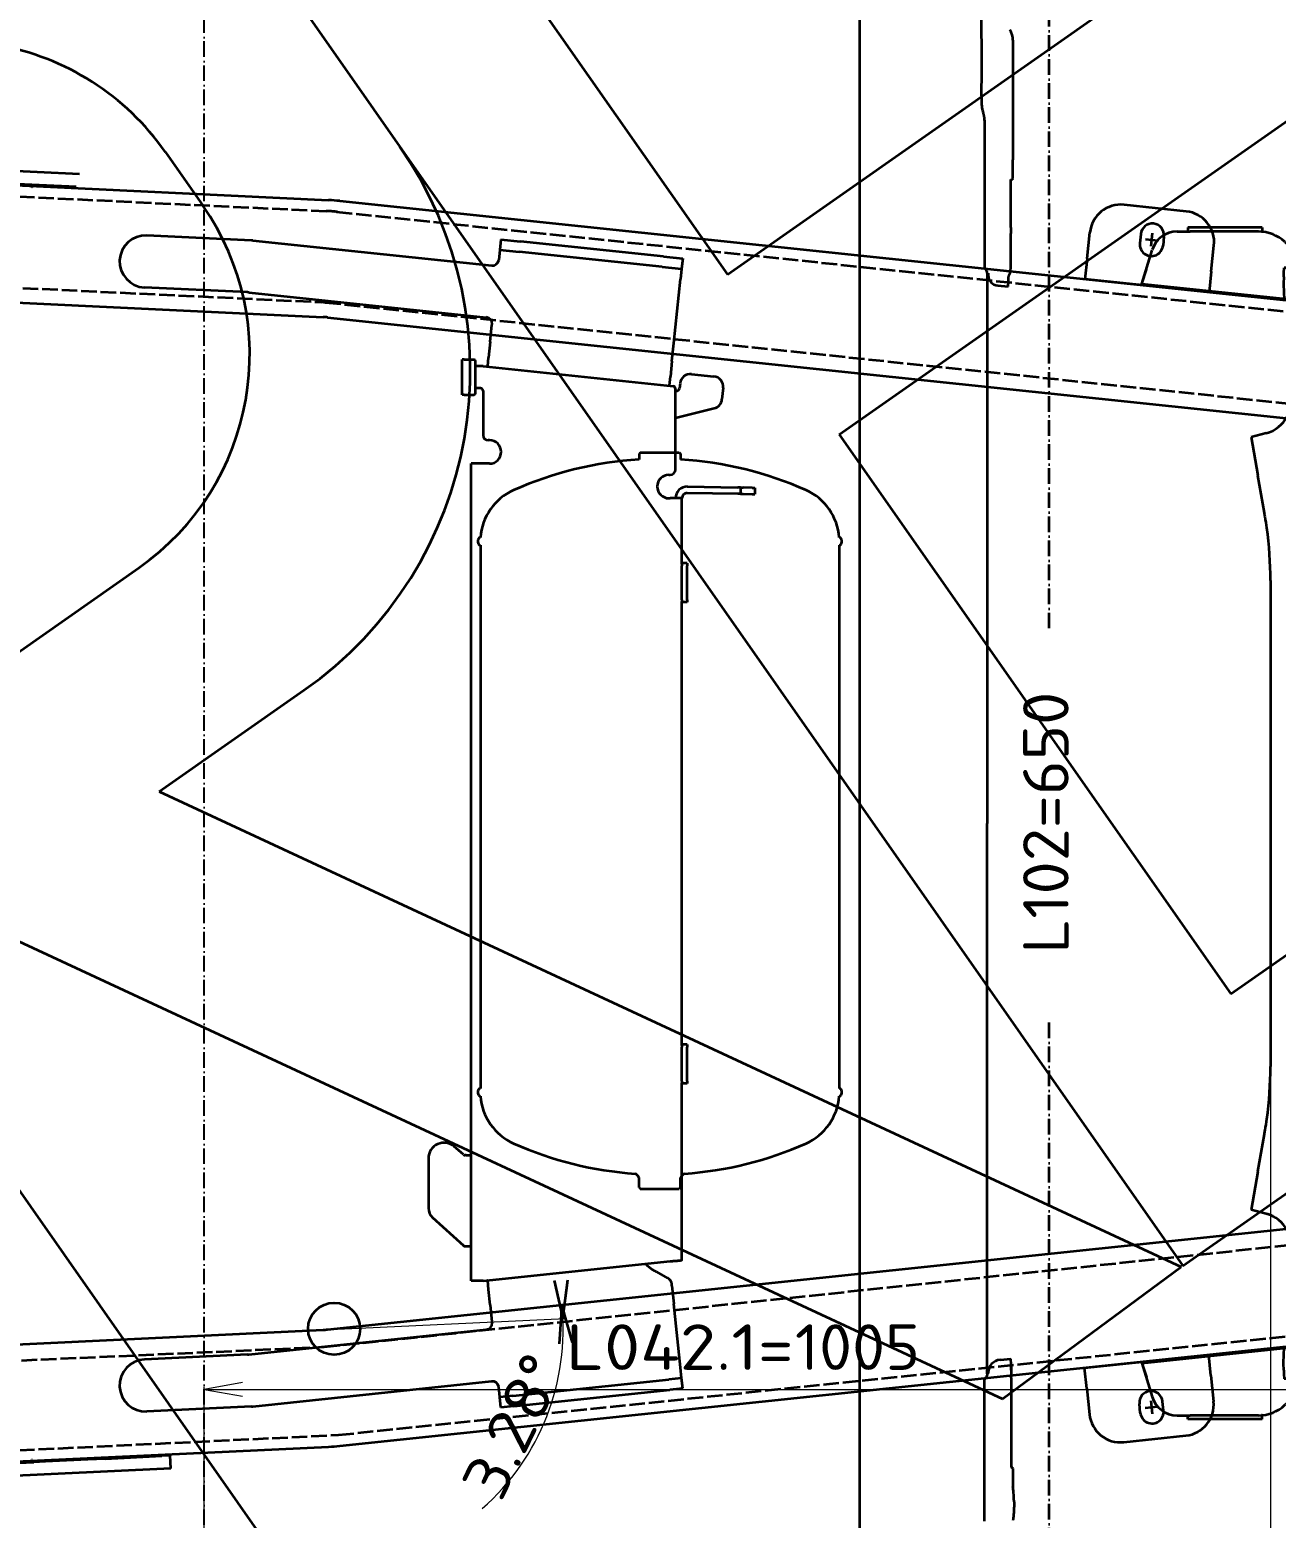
# Model space of a CAD drawing. Header units: millimetres. Extents: x 120 to 10915, y 515 to 8014.
# Drawn here: x 1816 to 2774, y 1636 to 2780 of the extents above; entities that cross this region are included whole.
import ezdxf
from ezdxf.enums import TextEntityAlignment as Align

# ---------------------------------------------------------------- set-up
doc = ezdxf.new("R2010")
doc.units = ezdxf.units.MM
doc.linetypes.add('DASHDOT', pattern=[18.5, 12, -3, 0.5, -3])
doc.linetypes.add('DASHED', pattern=[15, 12, -3])
doc.layers.get('0').update_dxf_attribs({"lineweight": 13})
for name, color, linetype, lineweight in [('201_Dimensions', 7, 'Continuous', 13), ('202_Information', 7, 'Continuous', 13), ('204_Chassis_mid_side_view', 7, 'Continuous', 13), ('205_Chassis_top_view', 7, 'Continuous', 13), ('206_Cab_side_and_top_view', 7, 'Continuous', 13), ('215_BWA_brackets_top_view', 7, 'Continuous', 13)]:
    doc.layers.add(name, color=color, linetype=linetype, lineweight=lineweight)
doc.styles.get("Standard").update_dxf_attribs({"font": 'isocp.shx'})

# ---------------------------------------------------------------- blocks, each defined once
blk = doc.blocks.new('PREL')
at = {"layer": '202_Information', "color": 1, "lineweight": 35}
for p, q in [((1842.376148, 888.802399), (2702.740803, -339.925667)), ((2051.28542, 851.966058), (2352.413049, 421.911235)), ((2352.413049, 421.911235), (2925.81948, 823.41474)), ((2438.449515, 299.038428), (3011.855946, 700.541934)), ((1920.255094, 516.062718), (1948.933916, 475.105116)), ((2438.449515, 299.038428), (2739.577144, -131.016395)), ((2739.577144, -131.016395), (3312.983575, 270.48711)), ((1613.115579, -4.192333), (1899.818794, 196.55942)), ((2702.740803, -339.925667), (3399.02004, 147.614304)), ((1915.551653, 24.459498), (2026.812862, 102.365435)), ((1915.551653, 24.459498), (2701.423142, -340.848303)), ((1773.571662, -74.955962), (2563.975137, -442.37043)), ((1699.152044, -127.065139), (2129.334372, -741.429173)), ((2563.975137, -442.37043), (2701.423142, -340.848303))]:
    blk.add_line(p, q, dxfattribs=at)
for centre, radius, start, end in [((1756.424685, 401.347431), 200, 35, 125), ((1854.739931, 348.111048), 300, 305, 35), ((1785.103507, 360.389829), 200, 305, 35)]:
    blk.add_arc(centre, radius, start, end, dxfattribs=at)
blk = doc.blocks.new('3253338_1')
at = {"layer": '205_Chassis_top_view', "color": 3, "lineweight": 35}
for p, q in [((2766.8, 300), (2755.2, 296.9)), ((2755.2, 296.9), (2760.4, 267.5)), ((2944, 264.7), (2980.9, 295.7)), ((2765.4, 238.9), (2760.4, 267.5)), ((2925.7, 249.3), (2944, 264.7)), ((2765.4, 238.9), (2765.4, 238.8)), ((2770, 186.8), (2770, -186.8)), ((2888, -168.5), (2888, 168.5)), ((2893.5, 168.5), (2893.5, -168.5)), ((2893.5, -168.5), (2893.5, 168.5)), ((2760.4, -267.5), (2765.4, -238.9)), ((2765.4, -238.8), (2765.4, -238.9)), ((2925.7, -249.3), (2944, -264.7)), ((2760.4, -267.5), (2755.2, -296.9)), ((2944, -264.7), (2980.9, -295.7)), ((2766.8, -300), (2755.2, -296.9)), ((2766.8, -300), (2755.2, -296.9))]:
    blk.add_line(p, q, dxfattribs=at)
for points in [[(2945.7, 261.5, 0.001375), (2981.4, 293.8)], [(2945.7, 261.5, 0.001375), (2981.4, 293.8)], [(2981.4, -293.8, 0.001375), (2945.7, -261.5)], [(2981.4, -293.8, 0.001375), (2945.7, -261.5)]]:
    blk.add_lwpolyline(points, format="xyb", dxfattribs=at)
for centre, radius in [((2812, 240), 6), ((2812, 200), 6), ((2812, 160), 6), ((2812, 75), 7.6), ((2812, 20), 6), ((2812, -20), 6), ((2812, -75), 7.6), ((2812, -160), 6), ((2812, -200), 6), ((2812, -240), 6)]:
    blk.add_circle(centre, radius, dxfattribs=at)
for centre, radius, start, end in [((2760.1, 325), 25.9, 285, 332.4422), ((2993.6, 168.4), 105.6, 130.0006, 145.3448), ((2470, 186.8), 300, 9.412, 10), ((2470.2, 186.8), 299.8, 7.7323, 9.4034), ((2470, 186.8), 300, 0, 7.7418), ((2993.6, 168.5), 105.6, 145.3453, 162.6179), ((2993.6, 168.5), 105.6, 162.618, 177.6721), ((2992.3, 169.3), 98.7, 162.8286, 178.1051), ((2992.2, 169.3), 98.7, 162.8278, 178.1056), ((2993.6, 168.5), 105.6, 177.6724, 179.9999), ((3016.4, 168.5), 122.9, 178.1052, 180.0005), ((3016.4, 168.5), 122.9, 178.1052, 180.0005), ((2993.6, -168.5), 105.6, 180.0001, 182.3276), ((3016.4, -168.5), 122.9, 179.9995, 181.8948), ((3016.4, -168.5), 122.9, 179.9995, 181.8948), ((2993.6, -168.5), 105.6, 182.3278, 197.3819), ((2992.2, -169.3), 98.7, 181.8944, 197.1722), ((2992.2, -169.3), 98.7, 181.8938, 197.1731), ((2470, -186.8), 300, 352.2563, 360), ((2993.6, -168.5), 105.6, 197.3821, 214.6547), ((2470.2, -186.8), 299.8, 350.5966, 352.2674), ((2993.6, -168.4), 105.6, 214.6553, 229.9994), ((2470, -186.8), 300, 350, 350.5877), ((2760.1, -325), 25.9, 62.5556, 75), ((2760.1, -325), 25.9, 27.5578, 75)]:
    blk.add_arc(centre, radius, start, end, dxfattribs=at)
for centre, major_axis, ratio, start_param, end_param in [((3017.9, 149.2), (97.1, -89), 0.890917, 3.28575, 3.533402), ((3017.9, 149.2), (97, -89), 0.891056, 3.286353, 3.534057), ((3017.9, -149.2), (97, 89), 0.891056, 2.749128, 2.996832), ((3017.9, -149.2), (97.1, 89), 0.890917, 2.749783, 2.997435)]:
    blk.add_ellipse(centre, major_axis=major_axis, ratio=ratio, start_param=start_param, end_param=end_param, dxfattribs=at)
for points, knots in [([(2981.4, 293.8), (2981.5, 293.9), (2981.6, 293.9), (2981.6, 294), (2981.7, 294.1), (2981.8, 294.2), (2981.9, 294.2), (2981.9, 294.3), (2982, 294.3), (2982, 294.4), (2982.1, 294.4), (2982.1, 294.5), (2982.2, 294.5), (2982.4, 294.8), (2982.7, 295), (2982.9, 295.2), (2983.2, 295.4), (2983.4, 295.7)], [0, 0, 0, 0, 0, 0, 0.733652, 0.733652, 0.733652, 1.105032, 1.105032, 1.105032, 1.476412, 1.476412, 1.476412, 1.847712, 1.847712, 1.847712, 4.585024, 4.585024, 4.585024, 4.585024, 4.585024, 4.585024]), ([(2928.1, 245.4), (2930.3, 247.5), (2932.5, 249.5), (2934.7, 251.5), (2937.6, 254.2), (2940.4, 256.7), (2941, 257.3), (2942.4, 258.5), (2943.7, 259.7), (2944.3, 260.3), (2945, 260.9), (2945.7, 261.5)], [0, 0, 0, 0, 0, 0, 23.95297, 23.95297, 23.95297, 31.855964, 31.855964, 31.855964, 39.435078, 39.435078, 39.435078, 39.435078, 39.435078, 39.435078]), ([(2928.1, 245.4), (2930.3, 247.5), (2932.5, 249.5), (2934.7, 251.5), (2937.6, 254.2), (2940.4, 256.7), (2941, 257.3), (2942.4, 258.5), (2943.7, 259.7), (2944.3, 260.3), (2945, 260.9), (2945.7, 261.5)], [0, 0, 0, 0, 0, 0, 23.95297, 23.95297, 23.95297, 31.855964, 31.855964, 31.855964, 39.435077, 39.435077, 39.435077, 39.435077, 39.435077, 39.435077]), ([(2928.1, 245.4), (2926.9, 244.4), (2925.8, 243.3), (2924.7, 242.3), (2922.8, 240.4), (2920.9, 238.4), (2920.1, 237.4), (2919.1, 236.3), (2918.2, 235.2), (2918.1, 235), (2917.8, 234.7), (2917.5, 234.4), (2917.4, 234.2), (2917.2, 234), (2917, 233.8), (2916.9, 233.6), (2916.6, 233.2), (2916.2, 232.8), (2916, 232.5), (2915.3, 231.6), (2914.6, 230.7), (2914.2, 230.2), (2913.5, 229.2), (2912.9, 228.3), (2912.6, 228), (2912.4, 227.6), (2912.1, 227.2), (2912.1, 227.1), (2911.9, 226.9), (2911.7, 226.6), (2911.6, 226.4), (2911.4, 226.1), (2911.2, 225.8), (2911.1, 225.7), (2911, 225.5), (2910.8, 225.3), (2910.8, 225.3), (2910.7, 225.1), (2910.6, 225), (2910.6, 225), (2910.5, 224.9), (2910.5, 224.8)], [0, 0, 0, 0, 0, 0, 12.376799, 12.376799, 12.376799, 22.597691, 22.597691, 22.597691, 24.727849, 24.727849, 24.727849, 26.097657, 26.097657, 26.097657, 27.332578, 27.332578, 27.332578, 30.254831, 30.254831, 30.254831, 34.40186, 34.40186, 34.40186, 37.277224, 37.277224, 37.277224, 38.046903, 38.046903, 38.046903, 39.966294, 39.966294, 39.966294, 41.116007, 41.116007, 41.116007, 41.866001, 41.866001, 41.866001, 42.576558, 42.576558, 42.576558, 42.576558, 42.576558, 42.576558]), ([(2928.1, 245.4), (2926.6, 244), (2925.1, 242.7), (2923.7, 241.2), (2921.8, 239.3), (2919.9, 237.2), (2919.5, 236.7), (2918.8, 235.9), (2918.2, 235.2), (2918, 235), (2917.8, 234.7), (2917.5, 234.4), (2917.4, 234.2), (2917.2, 234), (2917, 233.7), (2916.8, 233.6), (2916.5, 233.2), (2916.2, 232.8), (2916, 232.4), (2915.3, 231.6), (2914.6, 230.7), (2914.2, 230.1), (2913.5, 229.2), (2912.9, 228.3), (2912.6, 228), (2912.4, 227.6), (2912.1, 227.2), (2912, 227.1), (2911.8, 226.8), (2911.6, 226.5), (2911.4, 226.2), (2911.2, 225.9), (2911, 225.6), (2911, 225.6), (2911, 225.5), (2910.9, 225.4), (2910.9, 225.4), (2910.9, 225.4), (2910.9, 225.4), (2910.8, 225.3), (2910.8, 225.3), (2910.8, 225.2), (2910.8, 225.2), (2910.7, 225.1), (2910.6, 225), (2910.6, 224.9), (2910.5, 224.9), (2910.5, 224.8)], [0, 0, 0, 0, 0, 0, 16.503754, 16.503754, 16.503754, 22.631616, 22.631616, 22.631616, 24.762668, 24.762668, 24.762668, 26.133093, 26.133093, 26.133093, 27.3696, 27.3696, 27.3696, 30.296674, 30.296674, 30.296674, 34.437617, 34.437617, 34.437617, 37.30929, 37.30929, 37.30929, 38.076731, 38.076731, 38.076731, 40.563664, 40.563664, 40.563664, 41.13683, 41.13683, 41.13683, 41.310441, 41.310441, 41.310441, 41.484052, 41.484052, 41.484052, 41.821316, 41.821316, 41.821316, 42.527213, 42.527213, 42.527213, 42.527213, 42.527213, 42.527213]), ([(2923.3, -240.8), (2922.4, -239.9), (2921.5, -239), (2920.7, -238.1), (2919.7, -237), (2918.8, -235.9), (2918.6, -235.7), (2918.2, -235.2), (2917.8, -234.7), (2917.5, -234.3), (2917.1, -233.9), (2916.7, -233.4), (2916.6, -233.3), (2916.3, -232.9), (2916, -232.5), (2915.7, -232.2), (2915.1, -231.4), (2914.5, -230.5), (2914.1, -230), (2913.5, -229.2), (2912.9, -228.4), (2912.7, -228), (2912.4, -227.6), (2912.2, -227.3), (2912.1, -227.2), (2912, -227), (2911.9, -226.9), (2911.8, -226.8), (2911.6, -226.5), (2911.4, -226.2), (2911.3, -226), (2911.1, -225.7), (2910.9, -225.5), (2910.9, -225.4), (2910.9, -225.4), (2910.8, -225.3), (2910.8, -225.2), (2910.7, -225.2), (2910.7, -225.1), (2910.7, -225.1), (2910.6, -225), (2910.6, -224.9), (2910.5, -224.9), (2910.5, -224.8), (2910.5, -224.8)], [0, 0, 0, 0, 0, 0, 10.586885, 10.586885, 10.586885, 12.04956, 12.04956, 12.04956, 16.090878, 16.090878, 16.090878, 17.05391, 17.05391, 17.05391, 19.95249, 19.95249, 19.95249, 23.631768, 23.631768, 23.631768, 26.367049, 26.367049, 26.367049, 27.136165, 27.136165, 27.136165, 27.814128, 27.814128, 27.814128, 30.111234, 30.111234, 30.111234, 30.496602, 30.496602, 30.496602, 30.859881, 30.859881, 30.859881, 31.245269, 31.245269, 31.245269, 31.630657, 31.630657, 31.630657, 31.630657, 31.630657, 31.630657]), ([(2928.1, -245.4), (2926.6, -244), (2925.1, -242.7), (2923.7, -241.2), (2921.8, -239.3), (2919.9, -237.2), (2919.5, -236.7), (2918.8, -235.9), (2918.2, -235.2), (2918, -235), (2917.8, -234.7), (2917.5, -234.4), (2917.4, -234.2), (2917.2, -234), (2917, -233.7), (2916.8, -233.6), (2916.5, -233.2), (2916.2, -232.8), (2916, -232.4), (2915.3, -231.6), (2914.6, -230.7), (2914.2, -230.1), (2913.5, -229.2), (2912.9, -228.3), (2912.6, -228), (2912.4, -227.6), (2912.1, -227.2), (2912, -227.1), (2911.9, -226.9), (2911.7, -226.6), (2911.6, -226.4), (2911.4, -226.1), (2911.2, -225.8), (2911.1, -225.7), (2911, -225.6), (2910.9, -225.4), (2910.9, -225.4), (2910.8, -225.3), (2910.8, -225.2), (2910.8, -225.2), (2910.7, -225.1), (2910.6, -225), (2910.6, -224.9), (2910.5, -224.9), (2910.5, -224.8)], [0, 0, 0, 0, 0, 0, 16.502716, 16.502716, 16.502716, 22.630217, 22.630217, 22.630217, 24.757842, 24.757842, 24.757842, 26.127764, 26.127764, 26.127764, 27.362127, 27.362127, 27.362127, 30.285899, 30.285899, 30.285899, 34.430897, 34.430897, 34.430897, 37.302124, 37.302124, 37.302124, 38.070077, 38.070077, 38.070077, 39.985161, 39.985161, 39.985161, 41.134771, 41.134771, 41.134771, 41.45868, 41.45868, 41.45868, 41.791377, 41.791377, 41.791377, 42.494096, 42.494096, 42.494096, 42.494096, 42.494096, 42.494096]), ([(2928.1, -245.4), (2930.3, -247.5), (2932.5, -249.5), (2934.7, -251.5), (2937.6, -254.2), (2940.4, -256.7), (2941, -257.3), (2942.4, -258.5), (2943.7, -259.7), (2944.3, -260.3), (2945, -260.9), (2945.7, -261.5)], [0, 0, 0, 0, 0, 0, 23.95297, 23.95297, 23.95297, 31.855964, 31.855964, 31.855964, 39.435077, 39.435077, 39.435077, 39.435077, 39.435077, 39.435077]), ([(2928.1, -245.4), (2930.3, -247.5), (2932.5, -249.5), (2934.7, -251.5), (2937.6, -254.2), (2940.4, -256.7), (2941, -257.3), (2942.4, -258.5), (2943.7, -259.7), (2944.3, -260.3), (2945, -260.9), (2945.7, -261.5)], [0, 0, 0, 0, 0, 0, 23.95297, 23.95297, 23.95297, 31.855964, 31.855964, 31.855964, 39.435078, 39.435078, 39.435078, 39.435078, 39.435078, 39.435078]), ([(2981.4, -293.8), (2981.6, -293.9), (2981.7, -294), (2981.8, -294.2), (2982, -294.4), (2982.2, -294.5), (2982.3, -294.6), (2982.4, -294.7), (2982.5, -294.8), (2982.5, -294.8), (2982.6, -294.9), (2982.6, -294.9), (2982.6, -295), (2982.7, -295), (2982.8, -295.1), (2982.8, -295.1), (2982.9, -295.2), (2983.1, -295.4), (2983.2, -295.5), (2983.3, -295.6), (2983.4, -295.7)], [0, 0, 0, 0, 0, 0, 1.471138, 1.471138, 1.471138, 2.213582, 2.213582, 2.213582, 2.591049, 2.591049, 2.591049, 2.962276, 2.962276, 2.962276, 3.333443, 3.333443, 3.333443, 4.573118, 4.573118, 4.573118, 4.573118, 4.573118, 4.573118])]:
    blk.add_open_spline(points, degree=5, knots=knots, dxfattribs=at)
at = {"layer": '205_Chassis_top_view', "color": 1, "lineweight": 5}
blk.add_point((2770, 0), dxfattribs=at)
blk = doc.blocks.new('BLOCK80')
at = {"layer": '205_Chassis_top_view', "color": 2, "lineweight": 18}
blk.add_line((2041.456909, -389.23584), (2227.928711, -380.40683), dxfattribs=at)
at = {"layer": '205_Chassis_top_view', "color": 2, "lineweight": 35}
for points in [[(2219.330078, -351.236633), (2225.930908, -380.501434), (2229.737305, -350.743866)], [(2233.400635, -398.906464), (2225.137451, -370.066925), (2223.038574, -399.993408)]]:
    blk.add_lwpolyline(points, dxfattribs=at)
at = {"layer": '205_Chassis_top_view', "color": 2, "lineweight": 18}
blk.add_arc((2043.171509, -389.154663), 182.964233, 311.29109, 5.988283, dxfattribs=at)
blk.add_text('%%d', height=35, rotation=64.098163, dxfattribs=at).set_placement((2220.473633, -436.022095))
at = {"layer": '205_Chassis_top_view', "color": 2, "lineweight": 18, "width": 0.861942}
blk.add_text('3.28', height=35, rotation=64.098224, dxfattribs=at).set_placement((2178.428711, -522.603333), (2220.473633, -436.022064), align=Align.FIT)
blk = doc.blocks.new('3068668')
at = {"layer": '205_Chassis_top_view', "color": 2, "lineweight": 35}
blk.add_circle((2050, -388.438376), 20, dxfattribs=at)
at = {"layer": '205_Chassis_top_view', "color": 1, "lineweight": 5}
blk.add_point((2050, -388.438385), dxfattribs=at)
at = {"layer": '205_Chassis_top_view', "lineweight": 0}
blk.add_blockref('BLOCK80', (0, 0), dxfattribs=at)
blk = doc.blocks.new('3068684_1')
at = {"layer": '205_Chassis_top_view', "color": 3, "lineweight": 35}
for p, q in [((920, 532.4351), (2045.71342, 479.135137)), ((2054.267965, 478.484479), (2947.197029, 384.818512)), ((915.743474, 442.535812), (2041.456894, 389.235849)), ((2044.878712, 388.975586), (2937.807775, 295.309619)), ((2044.878712, -388.975586), (2937.807775, -295.309619)), ((2054.267965, -478.484479), (2947.197029, -384.818512)), ((915.743474, -442.535812), (2041.456894, -389.235849)), ((920, -532.4351), (2045.71342, -479.135137))]:
    blk.add_line(p, q, dxfattribs=at)
for centre, radius, start, end in [((2038.61921, 329.30299), 150, 84.01172, 87.2892), ((2038.61921, 329.30299), 60, 84.01172, 87.2892), ((2038.61921, -329.30299), 60, 272.7108, 275.98828), ((2038.61921, -329.30299), 150, 272.7108, 275.98828)]:
    blk.add_arc(centre, radius, start, end, dxfattribs=at)
blk = doc.blocks.new('3254123_1')
at = {"layer": '205_Chassis_top_view', "color": 4, "linetype": 'DASHED', "lineweight": 35}
for p, q in [((1477.951912, 497.506707), (2045.896337, 470.615834)), ((2051.906887, 470.180026), (2944.83595, 376.514059)), ((1600.758721, 421.532844), (2040.003406, 400.73561)), ((2043.128301, 400.561006), (2936.256053, 306.874197)), ((2042.412384, -402.375549), (2938.425964, -307.769714)), ((2053.276877, -470.036318), (2962.845784, -375.5)), ((1599.753388, -421.953923), (2042.412384, -402.375549)), ((1478, -497.50443), (2053.276877, -470.036318))]:
    blk.add_line(p, q, dxfattribs=at)
for centre, radius in [((2036.908604, 320.931738), 150), ((2036.899546, 340.791689), 60)]:
    blk.add_arc(centre, radius, 84.01172, 87.2892, dxfattribs=at)
blk = doc.blocks.new('3356587_1')
at = {"layer": '204_Chassis_mid_side_view', "color": 4, "lineweight": 35}
for p, q in [((1854.1, 499.2), (1474.2, 517.2)), ((1851.5, 489.3), (1473.7, 507.2)), ((1726.8, -495.2), (1819.1, -490.9)), ((1826, -490.5), (1773.1, -493)), ((1828, -490.4), (1819.1, -490.9)), ((1860.6, -488.9), (1828, -490.4)), ((1874, -488.3), (1860.6, -488.9)), ((1874, -488.3), (1917.6, -486.2)), ((1923.9, -485.9), (1917.6, -486.2)), ((1924.4, -495.9), (1923.9, -485.9)), ((1924.4, -495.9), (1474.2, -517.2))]:
    blk.add_line(p, q, dxfattribs=at)
for centre, start, end in [((1817.6, 488.2), 77.7877, 87.3006), ((1817.6, -488.1), 272.7115, 282.0974)]:
    blk.add_arc(centre, 0.797, start, end, dxfattribs=at)
blk = doc.blocks.new('3076356_1')
at = {"layer": '215_BWA_brackets_top_view', "color": 3, "lineweight": 35}
for p, q in [((2627.125505, -418.399476), (2722.601658, -408.384273)), ((2724.270858, -424.296965), (2722.601658, -408.384273)), ((2628.794706, -434.312168), (2627.125505, -418.399476)), ((2628.794706, -434.312168), (2630.881206, -454.203033)), ((2724.270858, -424.296965), (2726.357359, -444.18783)), ((2669.981368, -453.117987), (2669.251093, -446.156184)), ((2687.883147, -451.240136), (2687.152872, -444.278333)), ((2657.254045, -475.56827), (2704.992121, -470.560669))]:
    blk.add_line(p, q, dxfattribs=at)
at = {"layer": '215_BWA_brackets_top_view', "color": 2, "lineweight": 35}
for p, q in [((2678.045495, -443.725444), (2679.088745, -453.670876)), ((2673.594404, -449.219785), (2683.539836, -448.176535))]:
    blk.add_line(p, q, dxfattribs=at)
at = {"layer": '215_BWA_brackets_top_view', "color": 3, "lineweight": 35}
for centre, radius, start, end in [((2678.201982, -445.217258), 9, 5.98828, 185.98828), ((2702.488321, -446.691631), 24, 275.98828, 5.98828), ((2654.750244, -451.699232), 24, 185.98828, 275.98828), ((2678.932258, -452.179061), 9, 185.98828, 5.98828)]:
    blk.add_arc(centre, radius, start, end, dxfattribs=at)
at = {"layer": '215_BWA_brackets_top_view', "color": 1, "lineweight": 5}
blk.add_point((2678.567139, -448.698151), dxfattribs=at)
blk = doc.blocks.new('3076357_1')
at = {"layer": '215_BWA_brackets_top_view', "color": 3, "lineweight": 35}
for p, q in [((2705.264958, 470.532049), (2657.526882, 475.53965)), ((2629.067543, 434.283548), (2631.154043, 454.174413)), ((2670.254205, 453.089367), (2669.52393, 446.127564)), ((2688.155984, 451.211516), (2687.425709, 444.249713)), ((2724.543695, 424.268345), (2726.630196, 444.15921)), ((2629.067543, 434.283548), (2627.398342, 418.370856)), ((2724.543695, 424.268345), (2722.874495, 408.355653)), ((2722.874495, 408.355653), (2627.398342, 418.370856))]:
    blk.add_line(p, q, dxfattribs=at)
at = {"layer": '215_BWA_brackets_top_view', "color": 2, "lineweight": 35}
for p, q in [((2673.867241, 449.191165), (2683.812673, 448.147915)), ((2678.318332, 443.696824), (2679.361582, 453.642256))]:
    blk.add_line(p, q, dxfattribs=at)
at = {"layer": '215_BWA_brackets_top_view', "color": 3, "lineweight": 35}
for centre, radius, start, end in [((2655.023081, 451.670612), 24, 84.01172, 174.01172), ((2702.761158, 446.663011), 24, 354.01172, 84.01172), ((2679.205095, 452.150441), 9, 354.01172, 174.01172), ((2678.47482, 445.188639), 9, 174.01172, 354.01172)]:
    blk.add_arc(centre, radius, start, end, dxfattribs=at)
at = {"layer": '215_BWA_brackets_top_view', "color": 1, "lineweight": 5}
blk.add_point((2678.839844, 448.669525), dxfattribs=at)
blk = doc.blocks.new('3168859_1')
at = {"layer": '205_Chassis_top_view', "color": 3, "lineweight": 35}
for p, q in [((2285.46, 285.13), (2284.46, 284.13)), ((2284.46, 284.13), (2284.46, 279.665841)), ((2285.46, 285.13), (2315.46, 285.13)), ((2315.46, 285.13), (2316.46, 284.13)), ((2315.46, 285.13), (2316.46, 284.13)), ((2316.46, 284.13), (2316.46, 279.665797)), ((2316.46, 284.13), (2316.46, 279.665841)), ((2162.46, 213.883), (2162.46, -203.623)), ((2438.46, 213.883), (2438.46, -203.623)), ((2284.46, -279.87), (2284.46, -272.222295)), ((2316.46, -279.87), (2316.46, -272.222295)), ((2284.46, -279.87), (2285.46, -280.87)), ((2285.46, -280.87), (2315.46, -280.87)), ((2316.46, -279.87), (2315.46, -280.87))]:
    blk.add_line(p, q, dxfattribs=at)
for centre, radius, start, end in [((2300.460001, 4.129994), 276.000005, 93.323366, 114.062023), ((2300.459999, 4.129994), 276.000005, 65.937977, 86.676652), ((2205.46, 216.883378), 43, 114.062023, 176.005345), ((2395.46, 216.883378), 43, 3.994655, 65.937977), ((2205.46, -206.623378), 43, 183.994655, 245.937977), ((2395.46, -206.623378), 43, 294.062023, 356.005345), ((2300.46, 6.13), 276, 245.937977, 266.095115), ((2300.46, 6.13), 276, 273.904885, 294.062023)]:
    blk.add_arc(centre, radius, start, end, dxfattribs=at)
for centre, major_axis, ratio, start_param, end_param in [((2162.46, 216.883), (0, 3), 0.666667, 0, 3.1415926536), ((2438.46, 216.883), (0, 3), 0.666667, 3.1415926536, 6.2831853072), ((2162.46, -206.623), (0, 3), 0.666667, 0, 3.1415926536), ((2438.46, -206.623), (0, 3), 0.666667, 3.1415926536, 6.2831853072), ((2283.044677, -270.742098), (1.406559, -1.505842), 0.104432, 0.111341014, 3.0302516389), ((2317.875323, -270.742098), (-1.406559, -1.505842), 0.104432, 3.2529336679, 6.1718442929)]:
    blk.add_ellipse(centre, major_axis=major_axis, ratio=ratio, start_param=start_param, end_param=end_param, dxfattribs=at)
blk = doc.blocks.new('3168903_1')
at = {"layer": '205_Chassis_top_view', "color": 3, "lineweight": 35}
for p, q in [((1986.5, 448.2), (1905.9, 452)), ((1987.6, 448.1), (2171.2, 428.8)), ((2178.3, 448.9), (2177.5, 440.9)), ((2178.3, 448.9), (2193.2, 447.3)), ((2303.2, 435.8), (2193.2, 447.3)), ((2177.5, 440.9), (2176.6, 433.1)), ((2177.5, 440.9), (2192.4, 439.4)), ((2302.3, 427.8), (2192.4, 439.4)), ((2303.2, 435.8), (2318.1, 434.2)), ((2302.3, 427.8), (2317.2, 426.3)), ((2317.2, 426.3), (2316.4, 418.3)), ((2318.1, 434.2), (2317.2, 426.3)), ((1983.4, 408.3), (1904.1, 412)), ((2311.2, 369.2), (2316.4, 418.3)), ((1984.6, 408.2), (2167, 389)), ((2170, 370.1), (2171.4, 383.2)), ((2170, 370.1), (2168.8, 358.3)), ((2309.8, 355.4), (2311.2, 369.2)), ((2148.5, 329.6), (2148.5, 356.6)), ((2150.1, 356.6), (2148.5, 356.6)), ((2150.1, 356.6), (2153.5, 356.6)), ((2153.5, 356.6), (2157.6, 356.6)), ((2168.1, 351.4), (2168.8, 358.3)), ((2309.8, 355.4), (2308.6, 343.6)), ((2158.8, 331.6), (2158.8, 354.6)), ((2164.3, 351.6), (2158.8, 351.6)), ((2164.6, 351.6), (2310.7, 336.2)), ((2168, 351.2), (2168.1, 351.4)), ((2307.8, 336.7), (2308.6, 343.6)), ((2324.8, 345.4), (2342, 343.6)), ((2162.5, 334.6), (2158.8, 334.6)), ((2164.5, 332.6), (2164.5, 298.6)), ((2307.8, 336.5), (2307.8, 336.7)), ((2312.5, 272), (2312.5, 334.2)), ((2313.4, 332.6), (2312.5, 332.7)), ((2316, 338.3), (2315.6, 334.3)), ((2349.1, 334.8), (2348.2, 326.1)), ((2150.1, 329.6), (2148.5, 329.6)), ((2150.1, 329.6), (2153.5, 329.6)), ((2153.5, 329.6), (2157.6, 329.6)), ((2312.5, 311.7), (2342.2, 319.2)), ((2169.5, 294.6), (2168.5, 294.6)), ((2164.5, 276.6), (2155.5, 276.6)), ((2155.5, -351.6), (2155.5, 276.6)), ((2169.5, 276.6), (2164.5, 276.6)), ((2307.5, 268), (2308.5, 268)), ((2360.5, 253.3), (2321.5, 254)), ((2321.6, 259), (2360.5, 258.3)), ((2362.5, 258.3), (2360.5, 258.3)), ((2362.5, 253.3), (2360.5, 253.3)), ((2362.5, 258.3), (2362.5, 253.3)), ((2362.5, 258.3), (2364.5, 258.2)), ((2362.5, 253.3), (2364.5, 253.3)), ((2371.5, 258.1), (2364.5, 258.2)), ((2364.5, 253.3), (2371.5, 253.1)), ((2371.5, 258.1), (2373.5, 258.1)), ((2371.5, 253.1), (2373.5, 253.1)), ((2373.5, 258.1), (2373.5, 253.1)), ((2307.5, 250), (2308.5, 250)), ((2317.5, 250), (2308.5, 250)), ((2317.5, 199.3), (2317.5, 250)), ((2321.5, 200), (2317.5, 200)), ((2317.5, 200), (2317.5, 198)), ((2317.5, 172), (2317.5, 198)), ((2321.5, 200), (2321.5, 198)), ((2321.5, 172), (2321.5, 198)), ((2317.5, 172), (2317.5, 170)), ((2321.5, 172), (2321.5, 170)), ((2317.5, -170.7), (2317.5, 170.7)), ((2321.5, 170), (2317.5, 170)), ((2317.5, 170), (2317.5, 170)), ((2317.5, -170), (2317.5, -172)), ((2321.5, -170), (2317.5, -170)), ((2321.5, -170), (2321.5, -172)), ((2317.5, -198), (2317.5, -172)), ((2321.5, -198), (2321.5, -172)), ((2317.5, -198), (2317.5, -200)), ((2317.5, -335.6), (2317.5, -199.3)), ((2321.5, -200), (2317.5, -200)), ((2317.5, -200), (2317.5, -200)), ((2321.5, -198), (2321.5, -200)), ((2149.4, -254.5), (2142.3, -248.4)), ((2122.5, -257.4), (2122.5, -295.6)), ((2151.5, -255), (2150.7, -255)), ((2151.5, -255), (2155.5, -255)), ((2125.7, -303), (2149.4, -324.5)), ((2150.7, -325), (2151.5, -325)), ((2151.5, -325), (2155.5, -325)), ((2164.5, -351.6), (2308.5, -336.5)), ((2289.4, -338.7), (2289.3, -338.5)), ((2164.5, -351.6), (2155.5, -351.6)), ((2168.1, -351.4), (2168, -351.2)), ((2168.8, -358.3), (2168.1, -351.4)), ((2298, -344.7), (2306.4, -349.4)), ((2309.8, -355.4), (2309.6, -353.4)), ((2170, -370.1), (2168.8, -358.3)), ((2309.8, -355.4), (2311.2, -369.2)), ((2170, -370.1), (2171.4, -383.2)), ((2316.4, -418.3), (2311.2, -369.2)), ((1984.5, -408.2), (2167, -389)), ((1983.4, -408.3), (1904.1, -412)), ((2317.2, -426.3), (2316.4, -418.3)), ((1987.6, -448.1), (2171.1, -428.8)), ((2177.4, -440.9), (2176.6, -433.1)), ((2187.4, -439.9), (2307.3, -427.3)), ((2317.2, -426.3), (2307.3, -427.3)), ((2318.1, -434.2), (2308.1, -435.3)), ((2318.1, -434.2), (2317.2, -426.3)), ((2187.4, -439.9), (2177.4, -440.9)), ((2178.3, -448.9), (2177.4, -440.9)), ((2188.2, -447.8), (2308.1, -435.3)), ((1986.4, -448.2), (1905.9, -452)), ((2188.2, -447.8), (2178.3, -448.9))]:
    blk.add_line(p, q, dxfattribs=at)
for centre, radius, start, end in [((1905, 432), 20, 87.2892, 267.2892), ((1985.5, 428.2), 20, 84.0109, 87.2892), ((2171.7, 433.8), 5, 264.0109, 350.4632), ((2175.4, 433.3), 1.26, 346.928, 354.0026), ((1982.5, 388.3), 20, 84.0109, 87.2892), ((2166.5, 384.1), 5, 357.5587, 84.0109), ((2151.5, 385.3), 20, 354.0111, 355.786), ((2164.3, 348.6), 3, 84.0118, 89.9999), ((2324, 337.5), 8, 84.0117, 174.0117), ((2341.2, 335.7), 8, 354.0117, 84.0117), ((2162.5, 332.6), 2, 360, 90), ((2310.5, 334.2), 2, 360, 84.0117), ((2313.6, 334.5), 2, 264.0117, 354.0117), ((2340.3, 326.9), 8, 283.9948, 354.0117), ((2168.5, 298.6), 4, 180, 270), ((2169.5, 285.6), 9, 270, 90), ((2307.5, 259), 9, 90, 270), ((2308.5, 272), 4, 270, 360), ((2321.5, 250), 9, 89, 179.998), ((2321.5, 250), 4, 89, 179.9993), ((2134.5, -257.4), 12, 48.8765, 180), ((2150.7, -253), 2, 228.8765, 270), ((2132.5, -295.6), 10, 180, 227.7263), ((2150.7, -323), 2, 227.7263, 270), ((2166.5, -384.1), 5, 275.9879, 2.4402), ((2151.5, -385.3), 20, 4.2134, 5.9889), ((1982.4, -388.3), 20, 272.7108, 275.9879), ((1905, -432), 20, 92.7108, 272.7108), ((2171.7, -433.8), 5, 9.5356, 95.9879), ((2175.4, -433.3), 1.26, 5.9974, 13.0697), ((1985.5, -428.2), 20, 272.7108, 275.9879)]:
    blk.add_arc(centre, radius, start, end, dxfattribs=at)
for centre, major_axis, ratio, start_param, end_param in [((2157.6, 354.6), (0, 2), 0.573536, 4.712388, 6.283185), ((2157.6, 331.6), (0, 2), 0.573536, 3.141593, 4.712388), ((2294.7, -355), (14.9, 1.6), 0.5, 0.000057, 0.620306)]:
    blk.add_ellipse(centre, major_axis=major_axis, ratio=ratio, start_param=start_param, end_param=end_param, dxfattribs=at)
blk.add_open_spline([(2298, -344.7), (2296.3, -344.1), (2294.6, -343), (2292.8, -341.6), (2291.1, -340.1), (2289.4, -338.7)], degree=5, dxfattribs=at)
blk.add_open_spline([(2308.5, -336.5), (2310.3, -336.3), (2312.1, -336.2), (2313.9, -336.1), (2316, -335.9), (2317.1, -335.7), (2317.3, -335.7), (2317.4, -335.6), (2317.4, -335.6), (2317.5, -335.6), (2317.5, -335.6), (2317.5, -335.6)], degree=5, knots=[0, 0, 0, 0, 0, 0, 12.93996, 12.93996, 12.93996, 16.62135, 16.62135, 16.62135, 17.134678, 17.134678, 17.134678, 17.134678, 17.134678, 17.134678], dxfattribs=at)
blk = doc.blocks.new('2647074_1')
at = {"layer": '201_Dimensions', "color": 2, "linetype": 'DASHDOT', "lineweight": 35}
for p, q in [((2600, 150), (2600, 1275)), ((2600, -1275), (2600, -150))]:
    blk.add_line(p, q, dxfattribs=at)
at = {"layer": '201_Dimensions', "color": 2, "lineweight": 18, "width": 0.754828}
blk.add_text('L102=650', height=35, rotation=90, dxfattribs=at).set_placement((2614.833252, -100), (2614.833252, 101.287338), align=Align.FIT)
blk = doc.blocks.new('2409089_1')
at = {"layer": '206_Cab_side_and_top_view', "color": 3, "lineweight": 35}
for p, q in [((2572, 602.1), (2572, 510)), ((2550.1, 536.4), (2550.1, 427.3)), ((2572, 508.5), (2572, 510)), ((2572, 495.7), (2572, 508.5)), ((2570.3, 458), (2570.3, 453.6)), ((2570.3, 427.1), (2570.3, 453.6)), ((2570, 423.1), (2570.3, 427.1)), ((2552.2, 423), (2552.3, 420.7)), ((2553, 423), (2552.2, 422.2)), ((2552.3, 413.9), (2552.3, 0)), ((2553, 423), (2553, 422.6)), ((2553, 422.6), (2553, 421.8)), ((2553, 421.8), (2553, 421.4)), ((2560.3, 413.4), (2568.3, 412.7)), ((2568.3, 412.7), (2568.6, 416.7)), ((2568.6, 417.2), (2568.6, 420.1)), ((2568.6, 416.7), (2568.6, 417.6)), ((2569.9, 423.1), (2570, 423.1)), ((2552.3, -413.9), (2552.3, 0)), ((2562.1, -412.3), (2570.3, -411.5)), ((2570.6, -415.5), (2570.3, -411.5)), ((2552.2, -423), (2552.3, -420.7)), ((2553, -423), (2552.2, -422.2)), ((2553, -422.7), (2553, -422.2)), ((2553, -423), (2553, -422.7)), ((2570.6, -420.2), (2570.6, -415.5)), ((2570.6, -416.8), (2570.6, -423.6)), ((2550.1, -536.4), (2550.1, -427.3)), ((2570.6, -426.1), (2570.6, -423.6)), ((2570.6, -426.1), (2570.6, -458)), ((2570.6, -458), (2570.6, -495)), ((2572, -495.7), (2572, -508.5)), ((2572, -508.5), (2572, -509.9))]:
    blk.add_line(p, q, dxfattribs=at)
for points in [[(2454, 736, 0.000071), (2453.9, 0)], [(2453.9, 0, 0.000071), (2454, -736)]]:
    blk.add_lwpolyline(points, format="xyb", dxfattribs=at)
for centre, radius, start, end in [((1333.4, 585.9), 1214.7, 358.7507, 1.6267), ((2557, 602.1), 15, 360, 32.3101), ((2553.4, 428.4), 3.46, 197.944, 224.6654), ((2561, 421.4), 8, 180, 264.9999), ((2563, -422.2), 10, 95, 180), ((2553.4, -428.4), 3.46, 135.3347, 162.056), ((-182.8, -670.5), 2759.7, 3.1243, 3.2856)]:
    blk.add_arc(centre, radius, start, end, dxfattribs=at)
for centre, start_param, end_param in [((2557, 495.7), 2.667947, 3.141593), ((2557, -495.7), 3.141593, 3.569333)]:
    blk.add_ellipse(centre, major_axis=(-15, 0), ratio=0.121869, start_param=start_param, end_param=end_param, dxfattribs=at)
for points, degree, knots in [([(2547.8, 559.4), (2547.8, 559), (2547.8, 558.3), (2547.8, 557.1), (2547.7, 555.9), (2547.8, 554.8), (2547.8, 553.6), (2547.9, 552.8), (2547.9, 552.4)], 3, [0, 0, 0, 0, 1.166008, 2.33204, 3.498251, 4.665085, 5.833411, 7.004717, 7.004717, 7.004717, 7.004717]), ([(2547.9, 552.4), (2548, 551.9), (2548.1, 550.9), (2548.3, 549.4), (2548.6, 548.1), (2548.9, 546.8), (2549.2, 545.6), (2549.5, 544.4), (2549.7, 543.3), (2549.9, 542.1), (2550, 540.8), (2550.1, 539.4), (2550.1, 538), (2550.1, 537), (2550.1, 536.4)], 3, [0, 0, 0, 0, 1.604582, 3.073583, 4.436319, 5.718981, 6.945821, 8.140831, 9.329381, 10.539193, 11.800251, 13.143786, 14.600991, 16.20224, 16.20224, 16.20224, 16.20224]), ([(2552.2, 423), (2552.2, 423), (2552.2, 423.1), (2552.2, 423.3), (2552.1, 423.5), (2552.1, 423.8), (2552.1, 424), (2552, 424.2), (2551.9, 424.4), (2551.8, 424.6), (2551.8, 424.8), (2551.7, 425), (2551.6, 425.2), (2551.4, 425.4), (2551.3, 425.5), (2551.2, 425.7), (2551.1, 425.8), (2551, 425.9), (2550.9, 426)], 3, [0, 0, 0, 0, 0.132265, 0.339092, 0.585088, 0.832795, 1.048489, 1.263703, 1.478486, 1.693021, 1.906949, 2.120699, 2.33426, 2.547708, 2.747668, 2.9476, 3.147529, 3.347542, 3.347542, 3.347542, 3.347542]), ([(2552.3, 420.7), (2552.3, 420.6), (2552.3, 420.5), (2552.3, 420.4), (2552.3, 420.1), (2552.3, 419.8), (2552.3, 419.5), (2552.3, 419), (2552.3, 418.4), (2552.3, 417.8), (2552.3, 417), (2552.3, 416.1), (2552.3, 415), (2552.3, 414.3), (2552.3, 413.9)], 3, [0, 0, 0, 0, 0.132841, 0.310973, 0.531019, 0.815472, 1.181494, 1.6435, 2.210324, 2.886659, 3.674981, 4.578216, 5.599867, 6.743475, 6.743475, 6.743475, 6.743475]), ([(2568.6, 420.1), (2568.7, 420.1), (2568.7, 420.2), (2568.7, 420.2), (2568.9, 421.1), (2569.3, 421.8), (2569.6, 422.4), (2569.8, 422.8), (2569.9, 423.1)], 5, [25.064176, 25.064176, 25.064176, 25.064176, 25.064176, 25.064176, 29.432897, 29.432897, 29.432897, 97.995305, 97.995305, 97.995305, 97.995305, 97.995305, 97.995305]), ([(2552.2, -423), (2552.2, -423), (2552.2, -423.1), (2552.2, -423.3), (2552.1, -423.5), (2552.1, -423.8), (2552.1, -424), (2552, -424.2), (2551.9, -424.4), (2551.8, -424.6), (2551.8, -424.8), (2551.7, -425), (2551.6, -425.2), (2551.4, -425.4), (2551.3, -425.5), (2551.2, -425.7), (2551.1, -425.8), (2551, -425.9), (2550.9, -426)], 3, [0, 0, 0, 0, 0.133609, 0.340281, 0.586433, 0.834306, 1.05, 1.265213, 1.479997, 1.694531, 1.90846, 2.122209, 2.335771, 2.549218, 2.749179, 2.94911, 3.14904, 3.349052, 3.349052, 3.349052, 3.349052]), ([(2552.3, -420.7), (2552.3, -420.6), (2552.3, -420.5), (2552.3, -420.4), (2552.3, -420.1), (2552.3, -419.8), (2552.3, -419.5), (2552.3, -419), (2552.3, -418.4), (2552.3, -417.8), (2552.3, -417), (2552.3, -416.1), (2552.3, -415), (2552.3, -414.3), (2552.3, -413.9)], 3, [0, 0, 0, 0, 0.132597, 0.310497, 0.530535, 0.814974, 1.180996, 1.643002, 2.209826, 2.88616, 3.674483, 4.577719, 5.599369, 6.742967, 6.742967, 6.742967, 6.742967]), ([(2572.8, -520.1), (2572.8, -521.4), (2572.9, -522.6), (2572.9, -524), (2572.8, -526.3), (2572.7, -528.8), (2572.6, -529.9), (2572.5, -531.7), (2572.3, -533.5), (2572.2, -534.2), (2572.1, -534.9), (2572, -535.6)], 5, [0, 0, 0, 0, 0, 0, 25.181661, 25.181661, 25.181661, 44.212681, 44.212681, 44.212681, 55.916429, 55.916429, 55.916429, 55.916429, 55.916429, 55.916429])]:
    blk.add_open_spline(points, degree=degree, knots=knots, dxfattribs=at)
for points in [[(2570.3, 458), (2570.3, 465.4), (2570.3, 472.8), (2570.3, 480.1), (2570.3, 487.5), (2570.3, 494.9)], [(2572.3, -512.4), (2572.3, -511.8), (2572.2, -511.3), (2572.2, -510.8), (2572.1, -510.4), (2572, -509.9)]]:
    blk.add_open_spline(points, degree=5, dxfattribs=at)
blk = doc.blocks.new('2833342_1')
at = {"layer": '205_Chassis_top_view', "color": 2, "linetype": 'DASHDOT', "lineweight": 25}
blk.add_line((1950, -1316.243908), (1950, 1316.243908), dxfattribs=at)
blk = doc.blocks.new('3073522_1')
at = {"layer": '205_Chassis_top_view', "color": 3, "lineweight": 35}
for p, q in [((2748.8, 458), (2706.5, 458)), ((2706.5, 458), (2706.5, 455)), ((2763.7, 458), (2748.8, 458)), ((2763.7, 458), (2763.7, 454.9)), ((2698.3, 455), (2708.3, 455)), ((2760.8, 455), (2708.3, 455)), ((2763.7, 454.9), (2763.2, 454.9)), ((2781.2, 447), (2781.6, 446.6)), ((2671.2, 414.8), (2679.2, 440.8)), ((2671.2, 414.8), (2674.6, 425.7)), ((2780.4, 423.2), (2780.6, 427)), ((2785.6, 427), (2780.6, 427)), ((2918.7, 427), (2780.6, 427)), ((2915.7, 430), (2792.5, 430)), ((2918.7, 427), (2918.7, 427.2)), ((2918.9, 423.2), (2918.7, 427)), ((2671.2, 414.8), (2918, 388.9)), ((2780.3, 420.2), (2780, 415)), ((2780, 415), (2780, 415)), ((2780, 415), (2780.4, 407.9)), ((2780.3, 420.2), (2780.4, 423.2)), ((2919.1, 420.2), (2918.9, 423.2)), ((2920, 403), (2919.1, 420.2)), ((2919.1, 420.2), (2922, 418.5)), ((2922, 418.5), (2922, 398.5)), ((2780.4, 407.9), (2780.6, 403.3)), ((2920, 403), (2918.7, 393.7)), ((2918, 388.9), (2918.7, 393.7)), ((2919.1, 396.8), (2922, 398.5)), ((2671.2, -414.8), (2918, -388.9)), ((2918, -388.9), (2918.7, -393.7)), ((2920, -403), (2918.7, -393.7)), ((2919.1, -396.8), (2922, -398.5)), ((2922, -418.5), (2922, -398.5)), ((2780, -415), (2780.4, -407.9)), ((2780.4, -407.9), (2780.6, -403.3)), ((2920, -403), (2919.1, -420.2)), ((2671.2, -414.8), (2679.2, -440.8)), ((2671.2, -414.8), (2674.6, -425.7)), ((2780, -415), (2780, -415)), ((2780.3, -420.2), (2780, -415)), ((2780.3, -420.2), (2780.4, -423.2)), ((2780.4, -423.2), (2780.6, -427)), ((2918.9, -423.2), (2918.7, -427)), ((2919.1, -420.2), (2918.9, -423.2)), ((2919.1, -420.2), (2922, -418.5)), ((2785.6, -427), (2780.6, -427)), ((2918.7, -427), (2780.6, -427)), ((2915.7, -430), (2792.5, -430)), ((2918.7, -427), (2918.7, -427.2)), ((2698.3, -455), (2708.3, -455)), ((2706.5, -458), (2706.5, -455)), ((2760.8, -455), (2708.3, -455)), ((2763.7, -454.9), (2763.2, -454.9)), ((2763.7, -458), (2763.7, -454.9)), ((2781.2, -447), (2781.6, -446.6)), ((2748.8, -458), (2706.5, -458)), ((2763.7, -458), (2748.8, -458))]:
    blk.add_line(p, q, dxfattribs=at)
for centre, radius, start, end in [((2698.3, 435), 20, 90, 163), ((2760.8, 425), 30, 47.1666, 90), ((2842.4, 513), 90, 227.5761, 245.8532), ((2785.6, 430.3), 3.31, 269.9029, 287.7206), ((2809.6, 440), 10, 245.8532, 267.6199), ((2915.7, 427), 3, 3, 90), ((2900.2, 406), 2.12, 264.0041, 267.6658), ((2909.7, 375.9), 14.8, 105.9451, 107.6721), ((2909.7, -375.9), 14.8, 252.3279, 254.0549), ((2900.2, -406), 2.12, 92.3342, 95.9959), ((2842.4, -513), 90, 114.1468, 132.4239), ((2785.6, -430.3), 3.31, 72.2794, 90.0971), ((2809.6, -440), 10, 92.3801, 114.1468), ((2915.7, -427), 3, 270, 357), ((2698.3, -435), 20, 197, 270), ((2760.8, -425), 30, 270, 312.8334)]:
    blk.add_arc(centre, radius, start, end, dxfattribs=at)
for points in [[(2792.5, 430), (2792.2, 430), (2791.8, 430), (2791.5, 429.9), (2790.3, 429.5), (2789.4, 428.9), (2788.8, 428.5), (2788.1, 427.9), (2787.3, 427.5), (2787.1, 427.3), (2786.8, 427.2), (2786.6, 427.2)], [(2792.5, -430), (2792.2, -430), (2791.8, -430), (2791.5, -429.9), (2790.3, -429.5), (2789.4, -428.9), (2788.8, -428.5), (2788.1, -427.9), (2787.3, -427.5), (2787.1, -427.3), (2786.8, -427.2), (2786.6, -427.2)]]:
    blk.add_open_spline(points, degree=5, knots=[0, 0, 0, 0, 0, 0, 3.142535, 3.142535, 3.142535, 10.492903, 10.492903, 10.492903, 14.506353, 14.506353, 14.506353, 14.506353, 14.506353, 14.506353], dxfattribs=at)
blk = doc.blocks.new('BLOCK92')
at = {"layer": '201_Dimensions', "color": 2, "lineweight": 18}
for p, q in [((1950, -1238), (1950, -433)), ((1950, -435), (2955, -435))]:
    blk.add_line(p, q, dxfattribs=at)
blk.add_lwpolyline([(1979.544189, -429.790558), (1950, -435), (1979.544189, -440.209442)], dxfattribs=at)
for s, width, p, p2 in [('L042.1=', 0.813956, (2228.374512, -420), (2403.375, -420)), ('1005', 0.75, (2404.375, -420), (2500.625, -420))]:
    blk.add_text(s, height=35, dxfattribs=dict(at, width=width)).set_placement(p, p2, align=Align.FIT)
blk = doc.blocks.new('BLOCK96')
at = {"layer": '201_Dimensions', "color": 2, "lineweight": 18}
for p, q in [((2770, 0), (2770, -1352)), ((1950, -1238), (1950, -1352)), ((1950, -1350), (2770, -1350))]:
    blk.add_line(p, q, dxfattribs=at)
blk.add_lwpolyline([(2740.455811, -1355.209473), (2770, -1350), (2740.455811, -1344.790527)], dxfattribs=at)
blk.add_circle((1950, -1350), 1.5, dxfattribs=at)
for s, width, p, p2 in [('L036.2=', 0.813956, (2518.999512, -1335), (2694, -1335)), ('820', 0.736842, (2695, -1335), (2765, -1335))]:
    blk.add_text(s, height=35, dxfattribs=dict(at, width=width)).set_placement(p, p2, align=Align.FIT)

msp = doc.modelspace()

# ---------------------------------------------------------------- block references
at = {"color": 7, "lineweight": 35}
for name in ['PREL', '2833342_1', '2647074_1', '2409089_1', '3068684_1', '3356587_1', '3254123_1', '3076357_1', '3168903_1', '3073522_1', '3253338_1', '3168859_1', '3068668', '3076356_1']:
    msp.add_blockref(name, (0, 2170), dxfattribs=at)
at = {"layer": '201_Dimensions', "lineweight": 0}
for name in ['BLOCK96', 'BLOCK92']:
    msp.add_blockref(name, (0, 2170), dxfattribs=at)

doc.saveas('drawing.dxf')
